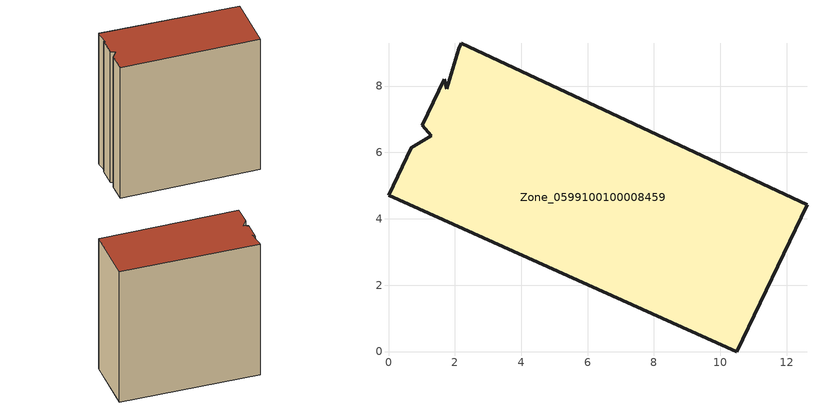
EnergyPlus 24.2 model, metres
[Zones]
Zone_0599100100008459
 floor ground (C_G): 0.69,6.15 1.29,6.5 1.01,6.82 1.68,8.21 1.75,7.92 2.12,9.13 2.2,9.29 12.61,4.43 10.49,0 0,4.7 z0
 wall outside (C_F): 2.2,9.29 2.12,9.13 1.75,7.92 1.68,8.21 1.01,6.82 1.29,6.5 0.69,6.15 0,4.7 10.49,0 12.61,4.43 2.2,9.29 z0:11.97
 roof outside (C_R): 1.29,6.5 0.69,6.15 0,4.7 10.49,0 12.61,4.43 2.2,9.29 2.12,9.13 1.75,7.92 1.68,8.21 1.01,6.82 z11.97
[BUILDING]
Pand.0599100100008459: North Axis=0; Terrain=City; Loads Convergence Tolerance Value=0.04; Temperature Convergence Tolerance Value=0.4; Solar Distribution=FullExterior; Maximum Number of Warmup Days=25; Minimum Number of Warmup Days=1
[Site:Location]
Rotterdam.The.Hague.AP_ZH_NLD Design_Conditions: Latitude=51.96; Longitude=4.45; Time Zone=1; Elevation=-4.5
[SITE:GROUNDTEMPERATURE:BUILDINGSURFACE]
18, 18, 18, 18, 18, 18, 18, 18, 18, 18, 18, 18
[MATERIAL] Thermal Absorptance=0.9; Solar Absorptance=0.7; Visible Absorptance=0.7
Name | Roughness | Thickness | Conductivity | Density | Specific Heat
G.TI.2015-2018 | MediumSmooth | 0.15 | 0.0428571 | 540 | 1210
F.TI.2015-2018 | Rough | 0.3 | 0.0666667 | 1920 | 840
R.TI.2015-2018 | MediumRough | 0.2 | 0.0333333 | 1500 | 1000
[CONSTRUCTION]
C_G: G.TI.2015-2018
C_F: F.TI.2015-2018
C_R: R.TI.2015-2018
[ZONE]
Zone_0599100100008459: Type=1; Multiplier=1; Ceiling Height=Autocalculate; Volume=Autocalculate; Floor Area=autocalculate; Part of Total Floor Area=Yes
[ZONEINFILTRATION:DESIGNFLOWRATE]
Infil_Zone_0599100100008459: Zone or ZoneList or Space or SpaceList=Zone_0599100100008459; Schedule=AlwaysOn; Design Flow Rate Calculation Method=Flow/Area; Flow Rate per Floor Area=0.0015; Constant Term Coefficient=1; Temperature Term Coefficient=0; Velocity Term Coefficient=0; Velocity Squared Term Coefficient=0
[HVACTEMPLATE:ZONE:IDEALLOADSAIRSYSTEM]
Zone_0599100100008459: Maximum Heating Supply Air Temperature=50; Minimum Cooling Supply Air Temperature=13; Maximum Heating Supply Air Humidity Ratio=0.0156; Minimum Cooling Supply Air Humidity Ratio=0.0077; Heating Limit=NoLimit; Cooling Limit=NoLimit; Dehumidification Control Type=ConstantSensibleHeatRatio; Cooling Sensible Heat Ratio=0.7; Dehumidification Setpoint=60; Humidification Control Type=None; Humidification Setpoint=30; Outdoor Air Method=None; Outdoor Air Flow Rate per Person=0.00944; Outdoor Air Flow Rate per Zone Floor Area=0; Outdoor Air Flow Rate per Zone=0; Demand Controlled Ventilation Type=None; Outdoor Air Economizer Type=NoEconomizer; Heat Recovery Type=None; Sensible Heat Recovery Effectiveness=0.7; Latent Heat Recovery Effectiveness=0.65
[ZONECONTROL:THERMOSTAT]
ThermostatControl_Zone_0599100100008459: Zone or ZoneList=Zone_0599100100008459; Control Type Schedule=DualSetpointControlType; Control 1=Thermostat_Zone_0599100100008459; Temperature Difference Between Cutout And Setpoint=0
[THERMOSTATSETPOINT:DUALSETPOINT]
Thermostat_Zone_0599100100008459: Heating Setpoint Temperature Schedule=HeatingSetpoint_Zone_0599100100008459; Cooling Setpoint Temperature Schedule=CoolingSetpoint_Zone_0599100100008459
[SCHEDULE:COMPACT]
HeatingSetpoint_Zone_0599100100008459: Through: 12/31, For: AllDays, Until: 24:00, 21
CoolingSetpoint_Zone_0599100100008459: Through: 12/31, For: AllDays, Until: 24:00, 24
DualSetpointControlType: Through: 12/31, For: AllDays, Until: 24:00, 4
AlwaysOn: Through: 12/31, For: AllDays, Until: 24:00, 1
